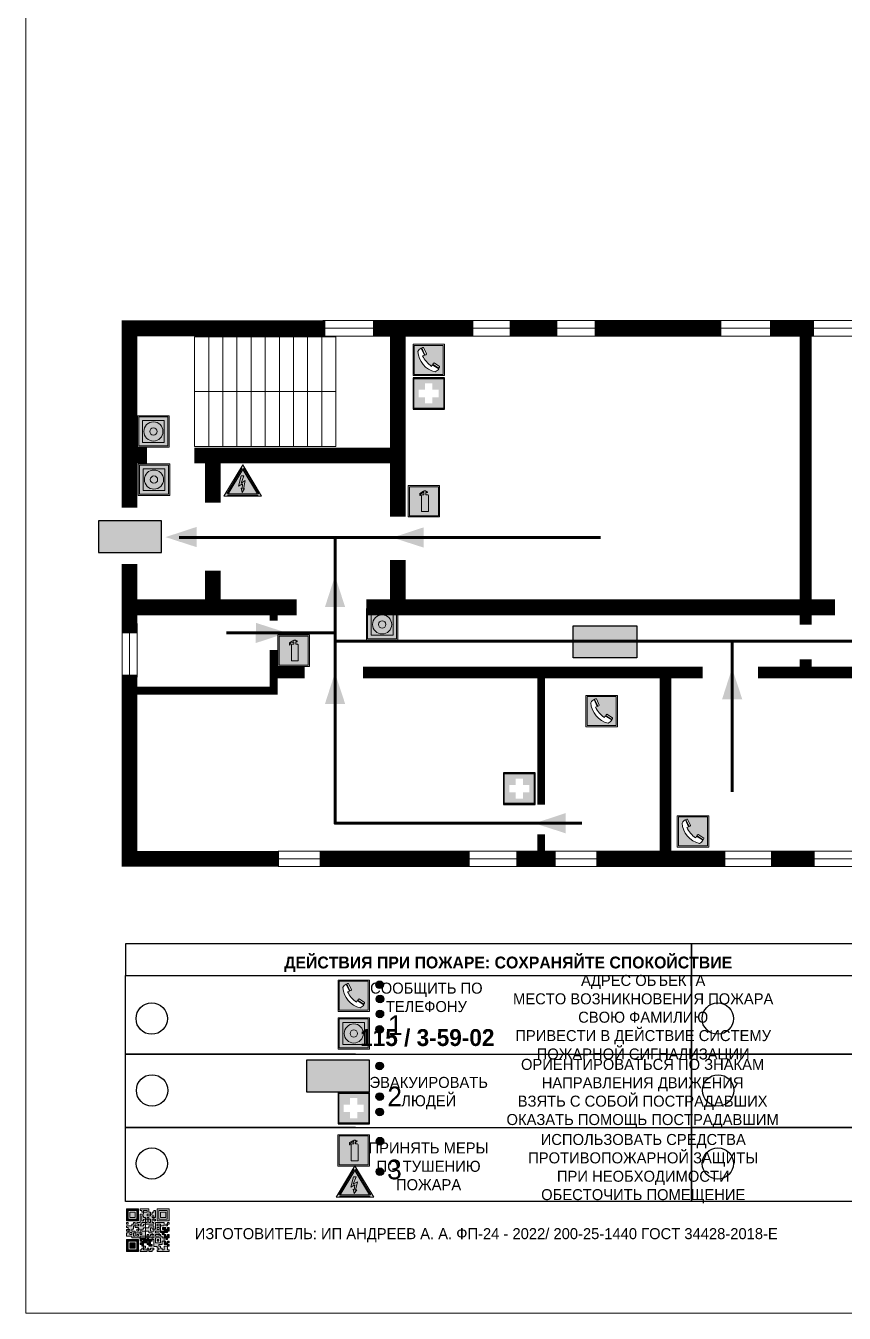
# Model space of a CAD drawing. Header units: millimetres. Extents: x 13114 to 67229, y 22859 to 38520.
# Drawn here: x 31653.7 to 31861.6, y 34763.1 to 35090 of the extents above; entities that cross this region are included whole.
import ezdxf

# ---------------------------------------------------------------- set-up
doc = ezdxf.new("R2010")
doc.units = ezdxf.units.MM
doc.layers.add('План_Штампы', color=7, linetype='Continuous')
doc.styles.add('обычный', font='arial.ttf')

# ---------------------------------------------------------------- blocks, each defined once
blk = doc.blocks.new('A$C3E6D3DDE')
at = {"lineweight": 5}
h = blk.add_hatch(color=40, dxfattribs=at)
h.paths.add_polyline_path([(24.1, 1.45), (16.46, -11.35), (31.74, -11.35)])
h.paths.add_polyline_path([(24.09, -0.46), (30.03, -10.41), (18.14, -10.41)], flags=16)
h.paths.add_polyline_path([(24.54, -3.08), (23.41, -6.02), (25.13, -5.01), (24.33, -8.5), (24.82, -8.27), (23.79, -9.86), (23.4, -8.04), (23.8, -8.43), (24.04, -6.29), (22.39, -7.25), (23.44, -3.08)], flags=0)
h = blk.add_hatch(color=256, dxfattribs=at)
h.paths.add_polyline_path([(24.37, 0.03, 0.567511), (23.82, 0.03), (17.59, -10.4, 0.582454), (17.86, -10.88), (30.32, -10.88, 0.582149), (30.6, -10.4)])
h.paths.add_polyline_path([(24.09, -0.46), (18.14, -10.41), (30.03, -10.41)], flags=16)
h.paths.add_polyline_path([(24.54, -3.08), (23.41, -6.02), (25.13, -5.01), (24.33, -8.5), (24.82, -8.27), (23.79, -9.86), (23.4, -8.04), (23.8, -8.43), (24.04, -6.29), (22.39, -7.25), (23.44, -3.08)], flags=0)
h = blk.add_hatch(color=40, dxfattribs=at)
h.paths.add_polyline_path([(24.09, -0.46), (18.14, -10.41), (30.03, -10.41)])
h.paths.add_polyline_path([(24.82, -8.27), (23.79, -9.86), (23.4, -8.04), (23.8, -8.43), (24.04, -6.29), (22.39, -7.25), (23.44, -3.08), (24.54, -3.08), (23.41, -6.02), (25.13, -5.01), (24.33, -8.5)], flags=16)
at = {"color": 40, "lineweight": 5}
for p, q in [((16.46, -11.35), (24.1, 1.45)), ((24.1, 1.45), (31.74, -11.35))]:
    blk.add_line(p, q, dxfattribs=at)
at = {"lineweight": 5}
for p, q in [((17.59, -10.4), (23.82, 0.03)), ((24.37, 0.03), (30.6, -10.4)), ((18.14, -10.41), (24.09, -0.46)), ((23.44, -3.08), (22.39, -7.25)), ((23.41, -6.02), (24.54, -3.08)), ((25.13, -5.01), (23.41, -6.02)), ((24.54, -3.08), (23.44, -3.08)), ((24.09, -0.46), (30.03, -10.41)), ((24.33, -8.5), (25.13, -5.01)), ((18.14, -10.41), (30.03, -10.41)), ((22.39, -7.25), (24.04, -6.29)), ((23.8, -8.43), (23.4, -8.04)), ((23.4, -8.04), (23.79, -9.86)), ((23.79, -9.86), (24.82, -8.27)), ((24.04, -6.29), (23.8, -8.43)), ((24.82, -8.27), (24.33, -8.5)), ((17.86, -10.88), (30.32, -10.88))]:
    blk.add_line(p, q, dxfattribs=at)
at = {"color": 50, "lineweight": 5}
blk.add_line((31.74, -11.35), (16.46, -11.35), dxfattribs=at)
blk = doc.blocks.new('QR')
at = {"lineweight": 0}
h = blk.add_hatch(color=256, dxfattribs=at)
h.dxf.hatch_style = 1
h.paths.add_polyline_path([(9241.16, 2687.38), (9242.01, 2687.38), (9242.01, 2687.83), (9241.59, 2687.83), (9241.59, 2688.68), (9239.45, 2688.68), (9239.45, 2688.25), (9239.86, 2688.25), (9239.86, 2687.83), (9240.29, 2687.83), (9240.29, 2688.25), (9241.16, 2688.25), (9241.16, 2687.83), (9240.29, 2687.83), (9240.29, 2687.38), (9239.45, 2687.38), (9239.45, 2685.22), (9238.57, 2685.22), (9238.57, 2684.8), (9239.02, 2684.8), (9239.02, 2684.37), (9238.13, 2684.37), (9238.13, 2683.92), (9239.02, 2683.92), (9239.02, 2683.5), (9239.44, 2683.5), (9239.44, 2682.64), (9239.87, 2682.64), (9239.87, 2682.18), (9239.44, 2682.18), (9239.44, 2682.64), (9238.13, 2682.64), (9238.13, 2681.76), (9237.71, 2681.76), (9237.71, 2682.64), (9238.13, 2682.64), (9238.13, 2683.07), (9237.27, 2683.07), (9237.27, 2683.51), (9237.71, 2683.51), (9237.71, 2684.37), (9238.13, 2684.37), (9238.13, 2685.22), (9237.71, 2685.22), (9237.71, 2684.8), (9237.28, 2684.8), (9237.28, 2684.38), (9235.98, 2684.38), (9235.98, 2683.92), (9236.4, 2683.92), (9236.4, 2683.49), (9236.84, 2683.49), (9236.84, 2683.07), (9236.4, 2683.07), (9236.4, 2682.64), (9235.98, 2682.64), (9235.98, 2681.76), (9237.29, 2681.76), (9237.29, 2681.33), (9239.43, 2681.33), (9239.43, 2681.76), (9240.74, 2681.76), (9240.74, 2683.05), (9239.87, 2683.05), (9239.87, 2683.5), (9240.29, 2683.5), (9240.29, 2683.91), (9240.74, 2683.91), (9240.74, 2684.81), (9240.29, 2684.81), (9240.29, 2684.79), (9240.29, 2684.37), (9239.45, 2684.37), (9239.45, 2684.8), (9239.87, 2684.8), (9239.87, 2685.21), (9240.74, 2685.21), (9240.74, 2686.1), (9240.29, 2686.1), (9240.29, 2685.64), (9239.86, 2685.64), (9239.86, 2686.95), (9240.29, 2686.95), (9240.29, 2686.52), (9240.74, 2686.52), (9240.74, 2686.1), (9241.16, 2686.1), (9241.16, 2686.53), (9241.59, 2686.53), (9241.59, 2686.1), (9242.02, 2686.1), (9242.02, 2685.21), (9241.59, 2685.21), (9241.59, 2686.1), (9241.16, 2686.1), (9241.16, 2685.21), (9240.74, 2685.21), (9240.74, 2684.81), (9242.89, 2684.81), (9242.89, 2685.22), (9242.47, 2685.22), (9242.47, 2686.11), (9242.89, 2686.11), (9242.89, 2686.52), (9242.46, 2686.52), (9242.46, 2686.95), (9242.89, 2686.95), (9242.89, 2686.52), (9243.32, 2686.52), (9243.32, 2688.26), (9242.9, 2688.26), (9242.9, 2687.83), (9242.47, 2687.83), (9242.47, 2687.38), (9242.01, 2687.38), (9242.01, 2686.94), (9241.16, 2686.94)])
h.paths.add_polyline_path([(9239.02, 2682.18), (9239.02, 2681.76), (9238.54, 2681.76), (9238.54, 2682.18)], flags=16)
h.paths.add_polyline_path([(9237.27, 2682.65), (9237.27, 2682.19), (9236.83, 2682.19), (9236.83, 2682.65)], flags=16)
h = blk.add_hatch(color=256, dxfattribs=at)
h.dxf.hatch_style = 1
h.paths.add_polyline_path([(9238.15, 2687.83), (9236.83, 2687.83), (9236.83, 2686.52), (9238.15, 2686.52)], flags=0)
h.paths.add_polyline_path([(9239.01, 2685.65), (9239.01, 2688.68), (9235.98, 2688.68), (9235.98, 2685.65)])
h.paths.add_polyline_path([(9236.41, 2686.1), (9236.41, 2688.26), (9238.56, 2688.26), (9238.56, 2686.1)], flags=16)
h.paths.add_polyline_path([(9236.83, 2686.52), (9236.83, 2687.83), (9238.15, 2687.83), (9238.15, 2686.52)], flags=0)
h = blk.add_hatch(color=256, dxfattribs=at)
h.dxf.hatch_style = 1
h.paths.add_polyline_path([(9238.15, 2686.52), (9238.15, 2687.83), (9236.83, 2687.83), (9236.83, 2686.52)])
h.paths.add_polyline_path([(9245.91, 2686.52), (9245.91, 2687.83), (9244.59, 2687.83), (9244.59, 2686.52)], flags=0)
h.paths.add_polyline_path([(9246.77, 2685.65), (9246.77, 2688.68), (9243.74, 2688.68), (9243.74, 2685.65)])
h.paths.add_polyline_path([(9244.17, 2686.1), (9244.17, 2688.26), (9246.32, 2688.26), (9246.32, 2686.1)], flags=16)
h.paths.add_polyline_path([(9244.59, 2686.52), (9244.59, 2687.83), (9245.91, 2687.83), (9245.91, 2686.52)], flags=0)
h = blk.add_hatch(color=256, dxfattribs=at)
h.dxf.hatch_style = 1
h.paths.add_polyline_path([(9240.75, 2681.76), (9240.75, 2681.35), (9241.17, 2681.35), (9241.17, 2681.76)])
h.paths.add_polyline_path([(9241.6, 2682.18), (9241.17, 2682.18), (9241.17, 2681.76), (9241.6, 2681.76)])
h.paths.add_polyline_path([(9242.47, 2681.34), (9242.47, 2682.19), (9242.02, 2682.19), (9242.02, 2681.76), (9241.6, 2681.76), (9241.6, 2681.34)])
h.paths.add_polyline_path([(9239.87, 2678.3), (9239.44, 2678.3), (9239.44, 2677.89), (9241.17, 2677.89), (9241.17, 2678.3), (9240.28, 2678.3), (9240.28, 2678.73), (9239.87, 2678.73)])
h.paths.add_polyline_path([(9240.75, 2678.73), (9240.75, 2679.19), (9240.28, 2679.19), (9240.28, 2678.73)])
h.paths.add_polyline_path([(9241.6, 2678.73), (9241.17, 2678.73), (9241.17, 2678.3), (9241.6, 2678.3)])
h.paths.add_polyline_path([(9242.02, 2678.3), (9241.6, 2678.3), (9241.6, 2677.89), (9242.48, 2677.89), (9242.48, 2678.31), (9242.9, 2678.31), (9242.9, 2678.73), (9242.02, 2678.73)])
h.paths.add_polyline_path([(9246.36, 2684.37), (9246.36, 2684.79), (9245.93, 2684.79), (9245.93, 2684.37)])
h.paths.add_polyline_path([(9246.78, 2685.2), (9246.36, 2685.2), (9246.36, 2684.79), (9246.78, 2684.79)])
h.paths.add_polyline_path([(9245.91, 2687.83), (9244.59, 2687.83), (9244.59, 2686.52), (9245.91, 2686.52)])
h = blk.add_hatch(color=256, dxfattribs=at)
h.dxf.hatch_style = 1
h.paths.add_polyline_path([(9243.32, 2686.11), (9242.89, 2686.11), (9242.89, 2685.64), (9243.32, 2685.64)])
h.paths.add_polyline_path([(9239.02, 2683.07), (9239.02, 2683.5), (9238.56, 2683.5), (9238.56, 2683.07)])
h.paths.add_polyline_path([(9236.4, 2684.8), (9236.4, 2685.22), (9235.98, 2685.22), (9235.98, 2684.8)])
h.paths.add_polyline_path([(9236.4, 2683.07), (9236.4, 2683.49), (9235.98, 2683.49), (9235.98, 2683.07)])
h = blk.add_hatch(color=256, dxfattribs=at)
h.dxf.hatch_style = 1
h.paths.add_polyline_path([(9243.32, 2682.64), (9243.32, 2683.07), (9244.62, 2683.07), (9244.62, 2684.37), (9243.74, 2684.37), (9243.74, 2684.8), (9244.62, 2684.8), (9244.62, 2684.37), (9245.48, 2684.37), (9245.48, 2685.22), (9243.32, 2685.22), (9243.32, 2683.5), (9242.89, 2683.5), (9242.89, 2683.06), (9242.01, 2683.06), (9242.01, 2683.91), (9242.47, 2683.91), (9242.47, 2683.5), (9242.89, 2683.5), (9242.89, 2684.38), (9241.59, 2684.38), (9241.59, 2683.91), (9240.74, 2683.91), (9240.74, 2683.05), (9241.59, 2683.05), (9241.59, 2682.64), (9242.47, 2682.64), (9242.47, 2682.19), (9242.91, 2682.19), (9242.91, 2681.34), (9242.48, 2681.34), (9242.48, 2680.91), (9242.91, 2680.91), (9242.91, 2679.17), (9243.75, 2679.17), (9243.75, 2678.73), (9244.2, 2678.73), (9244.2, 2678.3), (9243.75, 2678.3), (9243.75, 2677.88), (9246.78, 2677.88), (9246.78, 2678.3), (9246.35, 2678.3), (9246.35, 2679.19), (9245.48, 2679.19), (9245.48, 2678.31), (9245.05, 2678.31), (9245.05, 2678.73), (9244.62, 2678.73), (9244.62, 2679.19), (9244.2, 2679.19), (9244.2, 2679.61), (9245.05, 2679.61), (9245.05, 2680.46), (9245.48, 2680.46), (9245.48, 2681.34), (9245.04, 2681.34), (9245.04, 2681.76), (9244.63, 2681.76), (9244.63, 2682.19), (9244.21, 2682.19), (9244.21, 2681.76), (9243.32, 2681.76), (9243.32, 2682.19), (9244.21, 2682.19), (9244.21, 2682.64)])
h.paths.add_polyline_path([(9243.75, 2683.49), (9243.75, 2683.92), (9244.21, 2683.92), (9244.21, 2683.49)], flags=16)
h.paths.add_polyline_path([(9243.32, 2681.34), (9244.63, 2681.34), (9244.63, 2680.04), (9243.32, 2680.04)], flags=16)
h.paths.add_polyline_path([(9243.76, 2680.89), (9244.18, 2680.89), (9244.18, 2680.48), (9243.76, 2680.48)], flags=0)
h = blk.add_hatch(color=256, dxfattribs=at)
h.dxf.hatch_style = 1
h.paths.add_polyline_path([(9235.98, 2680.9), (9235.98, 2677.86), (9239.02, 2677.86), (9239.02, 2680.9)])
h.paths.add_polyline_path([(9238.57, 2680.48), (9238.57, 2678.32), (9236.41, 2678.32), (9236.41, 2680.48)], flags=16)
h.paths.add_polyline_path([(9238.15, 2680.05), (9238.15, 2678.74), (9236.83, 2678.74), (9236.83, 2680.05)], flags=0)
h = blk.add_hatch(color=256, dxfattribs=at)
h.dxf.hatch_style = 1
h.paths.add_polyline_path([(9242.02, 2680.46), (9242.48, 2680.46), (9242.48, 2680.91), (9241.58, 2680.91), (9241.58, 2681.35), (9241.17, 2681.35), (9241.17, 2680.91), (9240.75, 2680.91), (9240.75, 2681.33), (9239.43, 2681.33), (9239.43, 2680.46), (9239.86, 2680.46), (9239.86, 2680.92), (9240.3, 2680.92), (9240.3, 2680.46), (9239.86, 2680.46), (9239.86, 2680.04), (9239.44, 2680.04), (9239.44, 2679.62), (9239.86, 2679.62), (9239.86, 2679.19), (9240.29, 2679.19), (9240.29, 2680.03), (9241.18, 2680.03), (9241.18, 2680.47), (9241.6, 2680.47), (9241.6, 2680.03), (9241.18, 2680.03), (9241.18, 2679.61), (9241.6, 2679.61), (9241.6, 2679.19), (9242.47, 2679.19), (9242.47, 2679.6), (9242.02, 2679.6)])
h = blk.add_hatch(color=256, dxfattribs=at)
h.dxf.hatch_style = 1
h.paths.add_polyline_path([(9244.18, 2680.48), (9244.18, 2680.89), (9243.76, 2680.89), (9243.76, 2680.48)])
h = blk.add_hatch(color=256, dxfattribs=at)
h.dxf.hatch_style = 1
h.paths.add_polyline_path([(9246.36, 2683.07), (9246.78, 2683.07), (9246.78, 2683.92), (9246.36, 2683.92), (9246.36, 2683.49), (9245.92, 2683.49), (9245.92, 2683.92), (9245.06, 2683.92), (9245.06, 2683.49), (9245.48, 2683.49), (9245.48, 2683.07), (9244.62, 2683.07), (9244.62, 2682.65), (9245.05, 2682.65), (9245.05, 2682.18), (9245.48, 2682.18), (9245.48, 2682.65), (9246.36, 2682.65)])
h.paths.add_polyline_path([(9246.78, 2682.18), (9246.36, 2682.18), (9246.36, 2681.75), (9245.92, 2681.75), (9245.92, 2682.18), (9245.48, 2682.18), (9245.48, 2681.34), (9245.48, 2681.34), (9245.94, 2681.34), (9245.94, 2680.91), (9246.36, 2680.91), (9246.36, 2681.34), (9246.78, 2681.34)])
h = blk.add_hatch(color=256, dxfattribs=at)
h.dxf.hatch_style = 1
h.paths.add_polyline_path([(9238.15, 2680.05), (9236.83, 2680.05), (9236.83, 2678.74), (9238.15, 2678.74)])
h = blk.add_hatch(color=256, dxfattribs=at)
h.dxf.hatch_style = 1
h.paths.add_polyline_path([(9245.93, 2680.04), (9245.93, 2680.46), (9245.48, 2680.46), (9245.48, 2679.62), (9246.35, 2679.62), (9246.35, 2680.04)])
h.paths.add_polyline_path([(9246.78, 2680.04), (9246.78, 2680.46), (9246.35, 2680.46), (9246.35, 2680.04)])
h.paths.add_polyline_path([(9246.78, 2679.18), (9246.78, 2679.62), (9246.35, 2679.62), (9246.35, 2679.18)])
for points in [[(9237.71, 2685.22), (9238.13, 2685.22), (9238.13, 2684.37), (9237.71, 2684.37), (9237.71, 2683.51), (9237.27, 2683.51), (9237.27, 2683.07), (9238.13, 2683.07), (9238.13, 2682.64), (9237.71, 2682.64), (9237.71, 2681.76), (9238.13, 2681.76), (9238.13, 2682.64), (9239.44, 2682.64), (9239.44, 2683.5), (9239.02, 2683.5), (9239.02, 2683.07), (9238.56, 2683.07), (9238.56, 2683.5), (9239.02, 2683.5), (9239.02, 2683.92), (9238.13, 2683.92), (9238.13, 2684.37), (9239.02, 2684.37), (9239.02, 2684.8), (9238.57, 2684.8), (9238.57, 2685.22), (9239.45, 2685.22), (9239.45, 2687.38), (9240.29, 2687.38), (9240.29, 2687.83), (9239.86, 2687.83), (9239.86, 2688.25), (9239.45, 2688.25), (9239.45, 2688.68), (9241.59, 2688.68), (9241.59, 2687.83), (9242.01, 2687.83), (9242.01, 2687.38), (9242.47, 2687.38), (9242.47, 2687.83), (9242.9, 2687.83), (9242.9, 2688.26), (9243.32, 2688.26), (9243.32, 2686.52), (9242.89, 2686.52), (9242.89, 2686.11), (9243.32, 2686.11), (9243.32, 2685.64), (9242.89, 2685.64), (9242.89, 2686.11), (9242.47, 2686.11), (9242.47, 2685.22), (9242.89, 2685.22), (9242.89, 2684.81), (9240.74, 2684.81), (9240.74, 2683.91), (9241.59, 2683.91), (9241.59, 2684.38), (9242.89, 2684.38), (9242.89, 2683.5), (9242.47, 2683.5), (9242.47, 2683.91), (9242.01, 2683.91), (9242.01, 2683.06), (9242.89, 2683.06), (9242.89, 2683.5), (9243.32, 2683.5), (9243.32, 2685.22), (9245.48, 2685.22), (9245.48, 2684.37), (9244.62, 2684.37), (9244.62, 2683.07), (9245.48, 2683.07), (9245.48, 2683.49), (9245.06, 2683.49), (9245.06, 2683.92), (9245.92, 2683.92), (9245.92, 2683.49), (9246.36, 2683.49), (9246.36, 2683.92), (9246.78, 2683.92), (9246.78, 2683.07), (9246.36, 2683.07), (9246.36, 2682.65), (9245.48, 2682.65), (9245.48, 2682.18), (9245.92, 2682.18), (9245.92, 2681.75), (9246.36, 2681.75), (9246.36, 2682.18), (9246.78, 2682.18), (9246.78, 2681.34), (9246.36, 2681.34), (9246.36, 2680.91), (9245.94, 2680.91), (9245.94, 2681.34), (9245.48, 2681.34), (9245.48, 2680.46), (9245.93, 2680.46), (9245.93, 2680.04), (9246.35, 2680.04), (9246.35, 2680.46), (9246.78, 2680.46), (9246.78, 2680.04), (9246.78, 2680.04), (9246.35, 2680.04), (9246.35, 2679.62), (9246.78, 2679.62), (9246.78, 2679.18), (9246.35, 2679.18), (9246.35, 2678.3), (9246.78, 2678.3), (9246.78, 2677.88), (9243.75, 2677.88), (9243.75, 2678.3), (9244.2, 2678.3), (9244.2, 2678.73), (9243.75, 2678.73), (9243.75, 2679.17), (9242.91, 2679.17), (9242.91, 2680.91), (9242.48, 2680.91), (9242.48, 2680.46), (9242.02, 2680.46), (9242.02, 2679.6), (9242.47, 2679.6), (9242.47, 2679.19), (9241.6, 2679.19), (9241.6, 2679.61), (9241.18, 2679.61), (9241.18, 2680.03), (9240.29, 2680.03), (9240.29, 2679.19), (9240.75, 2679.19), (9240.75, 2678.73), (9240.28, 2678.73), (9240.28, 2678.3), (9241.17, 2678.3), (9241.17, 2678.73), (9241.6, 2678.73), (9241.6, 2678.3), (9242.02, 2678.3), (9242.02, 2678.73), (9242.9, 2678.73), (9242.9, 2678.31), (9242.48, 2678.31), (9242.48, 2677.89), (9241.6, 2677.89), (9241.6, 2678.3), (9241.17, 2678.3), (9241.17, 2677.89), (9239.44, 2677.89), (9239.44, 2678.3), (9239.87, 2678.3), (9239.87, 2678.73), (9240.28, 2678.73), (9240.28, 2679.19), (9240.29, 2679.19), (9239.86, 2679.19), (9239.86, 2679.62), (9239.44, 2679.62), (9239.44, 2680.04), (9239.86, 2680.04), (9239.86, 2680.46), (9239.43, 2680.46), (9239.43, 2681.33), (9237.29, 2681.33), (9237.29, 2681.76), (9235.98, 2681.76), (9235.98, 2682.64), (9236.4, 2682.64), (9236.4, 2683.07), (9235.98, 2683.07), (9235.98, 2683.49), (9236.4, 2683.49), (9236.4, 2683.92), (9235.98, 2683.92), (9235.98, 2684.38), (9237.28, 2684.38), (9237.28, 2684.8), (9237.71, 2684.8), (9237.71, 2685.22), (9237.92, 2685.22)], [(9240.74, 2685.21), (9239.87, 2685.21), (9239.87, 2684.8), (9239.45, 2684.8), (9239.45, 2684.37), (9240.29, 2684.37), (9240.29, 2684.79), (9240.29, 2684.81), (9240.74, 2684.81), (9240.74, 2685.21), (9239.87, 2685.21)], [(9240.74, 2686.1), (9240.74, 2686.52), (9240.29, 2686.52), (9240.29, 2686.95), (9239.86, 2686.95), (9239.86, 2685.64), (9240.29, 2685.64), (9240.29, 2686.1), (9240.74, 2686.1), (9240.74, 2686.52)], [(9244.62, 2684.37), (9244.62, 2684.8), (9243.74, 2684.8), (9243.74, 2684.37), (9244.62, 2684.37)], [(9240.74, 2683.05), (9240.74, 2681.76), (9239.43, 2681.76), (9239.43, 2681.33), (9240.75, 2681.33), (9240.75, 2681.35), (9240.75, 2680.91), (9241.17, 2680.91), (9241.17, 2681.35), (9241.58, 2681.35), (9241.58, 2680.91), (9242.48, 2680.91), (9242.48, 2681.34), (9242.91, 2681.34), (9242.91, 2682.19), (9242.47, 2682.19), (9242.47, 2682.64), (9241.59, 2682.64), (9241.59, 2683.05), (9240.74, 2683.05)], [(9239.86, 2680.46), (9239.86, 2680.92), (9240.3, 2680.92), (9240.3, 2680.46), (9239.86, 2680.46)], [(9240.74, 2683.91), (9240.29, 2683.91), (9240.29, 2683.5), (9239.87, 2683.5), (9239.87, 2683.05), (9240.74, 2683.05), (9240.74, 2683.91)], [(9241.6, 2681.76), (9242.02, 2681.76), (9242.02, 2682.19), (9242.47, 2682.19), (9242.47, 2681.34), (9241.6, 2681.34), (9241.6, 2681.76)], [(9244.62, 2683.07), (9243.32, 2683.07), (9243.32, 2682.64), (9244.21, 2682.64), (9244.21, 2682.19), (9243.32, 2682.19), (9243.32, 2681.76), (9244.21, 2681.76), (9244.21, 2682.19), (9244.63, 2682.19), (9244.63, 2681.76), (9245.04, 2681.76), (9245.04, 2681.34), (9245.48, 2681.34)], [(9245.48, 2682.18), (9245.05, 2682.18), (9245.05, 2682.65), (9244.62, 2682.65), (9244.62, 2683.07)], [(9245.48, 2682.18), (9245.48, 2681.34)], [(9245.48, 2680.46), (9245.05, 2680.46), (9245.05, 2679.61), (9244.2, 2679.61), (9244.2, 2679.19), (9244.62, 2679.19), (9244.62, 2678.73), (9245.05, 2678.73), (9245.05, 2678.31), (9245.48, 2678.31), (9245.48, 2679.19), (9246.35, 2679.19), (9246.35, 2679.07)], [(9246.35, 2679.62), (9245.48, 2679.62), (9245.48, 2680.46)], [(9245.48, 2680.46), (9245.48, 2679.62), (9246.35, 2679.62), (9246.35, 2680.04), (9245.93, 2680.04), (9245.93, 2680.46), (9245.48, 2680.46), (9245.48, 2679.62)], [(9246.35, 2679.62), (9246.35, 2679.18)]]:
    blk.add_lwpolyline(points, dxfattribs=at)
for points in [[(9235.98, 2685.65), (9239.01, 2685.65), (9239.01, 2688.68), (9235.98, 2688.68)], [(9236.41, 2688.26), (9238.56, 2688.26), (9238.56, 2686.1), (9236.41, 2686.1)], [(9236.83, 2687.83), (9238.15, 2687.83), (9238.15, 2686.52), (9236.83, 2686.52)], [(9240.29, 2687.83), (9241.16, 2687.83), (9241.16, 2688.25), (9240.29, 2688.25)], [(9240.29, 2688.25), (9241.16, 2688.25), (9241.16, 2687.83), (9240.29, 2687.83)], [(9242.01, 2687.38), (9241.16, 2687.38), (9241.16, 2686.94), (9242.01, 2686.94)], [(9241.16, 2687.38), (9242.01, 2687.38), (9242.01, 2686.94), (9241.16, 2686.94)], [(9243.74, 2685.65), (9246.77, 2685.65), (9246.77, 2688.68), (9243.74, 2688.68)], [(9244.17, 2688.26), (9246.32, 2688.26), (9246.32, 2686.1), (9244.17, 2686.1)], [(9244.59, 2687.83), (9245.91, 2687.83), (9245.91, 2686.52), (9244.59, 2686.52)], [(9235.98, 2684.8), (9236.4, 2684.8), (9236.4, 2685.22), (9235.98, 2685.22)], [(9241.16, 2686.1), (9240.74, 2686.1), (9240.74, 2685.21), (9241.16, 2685.21)], [(9241.16, 2686.53), (9241.59, 2686.53), (9241.59, 2686.1), (9241.16, 2686.1)], [(9241.59, 2686.1), (9242.02, 2686.1), (9242.02, 2685.21), (9241.59, 2685.21)], [(9242.89, 2686.52), (9242.46, 2686.52), (9242.46, 2686.95), (9242.89, 2686.95)], [(9245.93, 2684.79), (9246.36, 2684.79), (9246.36, 2684.37), (9245.93, 2684.37)], [(9246.36, 2685.2), (9246.78, 2685.2), (9246.78, 2684.79), (9246.36, 2684.79)], [(9235.98, 2677.86), (9239.02, 2677.86), (9239.02, 2680.9), (9235.98, 2680.9)], [(9236.4, 2683.07), (9236.84, 2683.07), (9236.84, 2683.49), (9236.4, 2683.49)], [(9236.83, 2682.19), (9237.27, 2682.19), (9237.27, 2682.65), (9236.83, 2682.65)], [(9238.54, 2682.18), (9239.02, 2682.18), (9239.02, 2681.76), (9238.54, 2681.76)], [(9239.44, 2682.64), (9239.87, 2682.64), (9239.87, 2682.18), (9239.44, 2682.18)], [(9240.75, 2681.76), (9241.17, 2681.76), (9241.17, 2681.35), (9240.75, 2681.35)], [(9241.17, 2682.18), (9241.6, 2682.18), (9241.6, 2681.76), (9241.17, 2681.76)], [(9243.32, 2680.04), (9244.63, 2680.04), (9244.63, 2681.34), (9243.32, 2681.34)], [(9243.75, 2683.92), (9244.21, 2683.92), (9244.21, 2683.49), (9243.75, 2683.49)], [(9243.76, 2680.89), (9244.18, 2680.89), (9244.18, 2680.48), (9243.76, 2680.48)], [(9236.41, 2680.48), (9238.57, 2680.48), (9238.57, 2678.32), (9236.41, 2678.32)], [(9236.83, 2680.05), (9238.15, 2680.05), (9238.15, 2678.74), (9236.83, 2678.74)], [(9241.18, 2680.03), (9241.6, 2680.03), (9241.6, 2680.47), (9241.18, 2680.47)]]:
    blk.add_lwpolyline(points, close=True, dxfattribs=at)
blk = doc.blocks.new('A$C456E1F9C')
at = {"lineweight": 5}
h = blk.add_hatch(color=242, dxfattribs=at)
h.paths.add_polyline_path([(0.51, -1.47), (0.51, -13.26), (12.29, -13.26), (12.29, -1.47)])
h.paths.add_polyline_path([(5.42, -4.95, -0.254479), (4.78, -5.4), (3.52, -2.53, -0.209735), (4.23, -2.4)], flags=16)
h.paths.add_polyline_path([(8.53, -8.6), (10.87, -10.17), (10.54, -10.76), (8.03, -9.13, -0.192251)], flags=16)
h.paths.add_polyline_path([(4.61, -5.49, 0.005518), (3.87, -5.72, 0.128647), (7.49, -10.01, 0.00809), (7.83, -9.33), (10.47, -10.97, -0.16736), (8.99, -12.25, -0.327862), (1.95, -3.95, -0.166952), (3.36, -2.62)], flags=16)
at = {"color": 242, "lineweight": 5}
for p, q in [((0, -13.77), (0, -0.97)), ((12.8, -0.97), (0, -0.97)), ((4.61, -5.49), (3.36, -2.62)), ((3.52, -2.53), (4.78, -5.4)), ((4.23, -2.4), (5.42, -4.95)), ((12.8, -13.77), (12.8, -0.97)), ((7.83, -9.33), (10.47, -10.97)), ((8.03, -9.13), (10.54, -10.76)), ((10.81, -10.12), (8.53, -8.6)), ((10.54, -10.76), (10.8, -10.3)), ((10.8, -10.3), (10.81, -10.12)), ((0, -13.77), (12.8, -13.77))]:
    blk.add_line(p, q, dxfattribs=at)
blk.add_lwpolyline([(0.51, -1.47), (12.29, -1.47), (12.29, -13.26), (0.51, -13.26)], close=True, dxfattribs=at)
for centre, radius, start, end in [((4.59, -5.34), 2.99, 114.2845, 152.1974), ((11.12, -3.31), 9.19, 183.9915, 256.6009), ((4.02, -3.27), 0.891, 76.3284, 123.7092), ((4.68, -4.59), 0.824, 276.9621, 334.0723), ((14.98, -39.1), 35.17, 107.1487, 108.4135), ((13.86, -0.94), 11.08, 205.5536, 234.8762), ((-13.31, 0.8), 23.44, 332.5487, 334.4027), ((8.94, -9.5), 0.989, 114.4092, 157.9388), ((7.87, -9.46), 3, 291.9291, 329.9329)]:
    blk.add_arc(centre, radius, start, end, dxfattribs=at)
blk = doc.blocks.new('A$C54414219')
at = {"true_color": 0xffffff}
h = blk.add_hatch(color=7, dxfattribs=at)
h.paths.add_polyline_path([(2.39, -9.45), (2.39, -18.3), (11.23, -18.3), (11.23, -9.45)], flags=0)
h.paths.add_polyline_path([(10.71, -13.87, -1), (2.92, -13.87, -1)], flags=0)
h.paths.add_polyline_path([(8.3, -13.87, -1), (5.33, -13.87, -1)], flags=0)
h.paths.add_polyline_path([(0.41, -7.47), (0.41, -20.27), (13.21, -20.27), (13.21, -7.47)])
h.paths.add_polyline_path([(0.92, -19.77), (12.71, -19.77), (12.71, -7.98), (0.92, -7.98)], flags=16)
h.paths.add_polyline_path([(11.23, -9.45), (11.23, -18.3), (2.39, -18.3), (2.39, -9.45)], flags=0)
at = {"lineweight": 5}
h = blk.add_hatch(color=242, dxfattribs=at)
h.paths.add_polyline_path([(12.71, -7.98), (0.92, -7.98), (0.92, -19.77), (12.71, -19.77)])
h.paths.add_polyline_path([(11.23, -18.3), (2.39, -18.3), (2.39, -9.45), (11.23, -9.45)], flags=16)
h.paths.add_polyline_path([(10.71, -13.87, -1), (2.92, -13.87, -1)], flags=0)
h.paths.add_polyline_path([(8.3, -13.87, -1), (5.33, -13.87, -1)], flags=0)
at = {"true_color": 0xffffff}
h = blk.add_hatch(color=7, dxfattribs=at)
h.paths.add_polyline_path([(2.39, -9.45), (2.39, -18.3), (11.23, -18.3), (11.23, -9.45)])
h.paths.add_polyline_path([(10.71, -13.87, -1), (2.92, -13.87, -1)], flags=16)
h.paths.add_polyline_path([(8.3, -13.87, -1), (5.33, -13.87, -1)], flags=0)
at = {"lineweight": 5}
h = blk.add_hatch(color=242, dxfattribs=at)
h.paths.add_polyline_path([(2.92, -13.87, 1), (10.71, -13.87, 1)])
h.paths.add_polyline_path([(8.3, -13.87, -1), (5.33, -13.87, -1)], flags=16)
at = {"color": 242, "lineweight": 5}
for p, q in [((0.41, -20.27), (0.41, -7.47)), ((0.41, -7.47), (13.21, -7.47)), ((0.41, -7.47), (13.21, -7.47)), ((13.21, -20.27), (13.21, -7.47)), ((0.41, -20.27), (13.21, -20.27))]:
    blk.add_line(p, q, dxfattribs=at)
for points in [[(0.92, -7.98), (12.71, -7.98), (12.71, -19.77), (0.92, -19.77)], [(2.39, -9.45), (11.23, -9.45), (11.23, -18.3), (2.39, -18.3)]]:
    blk.add_lwpolyline(points, close=True, dxfattribs=at)
for radius in [3.89, 1.49]:
    blk.add_circle((6.81, -13.87), radius, dxfattribs=at)
blk = doc.blocks.new('A$C32E8229D')
at = {"true_color": 0xffffff}
blk.add_hatch(color=7, dxfattribs=at).paths.add_polyline_path([(0, 0), (0, -8), (16, -8), (16, 0)])
h = blk.add_hatch(color=126)
h.paths.add_polyline_path([(0.2, -0.2), (15.8, -0.2), (15.8, -7.8), (0.2, -7.8)])
h.paths.add_polyline_path([(13.49, -2.05), (12.08, -2.05), (11.37, -2.63, 0.162397), (11.29, -2.84), (11.29, -3.63), (10.35, -3.63), (10.35, -4.05), (11.68, -4.05), (11.68, -3.48), (12.26, -4.28), (11.29, -5.1), (11.29, -6.78), (11.85, -6.78), (11.85, -5.44), (12.8, -4.64), (12.8, -5.94), (14.46, -5.94), (14.46, -5.39), (13.45, -5.39), (13.45, -3.97), (12.46, -2.59), (13.15, -2.59), (13.69, -3.34), (14.18, -3)], flags=16)
h.paths.add_polyline_path([(10.74, -1.82, 1), (11.8, -1.82, 1)], flags=16)
h.paths.add_polyline_path([(9.39, -3.59), (5.99, -3.59), (6.56, -3.03), (5.91, -3.03), (5.1, -3.83), (5.91, -4.64), (6.56, -4.64), (5.99, -4.09), (9.39, -4.09)], flags=16)
h.paths.add_polyline_path([(4.29, -1.08), (1.72, -1.08), (1.72, -6.6), (4.29, -6.6)], flags=16)
at = {"color": 126}
blk.add_lwpolyline([(16, -8), (0, -8), (0, 0), (16, 0)], close=True, dxfattribs=at)
blk = doc.blocks.new('A$C18900ED3')
h = blk.add_hatch(color=126)
h.paths.add_polyline_path([(-0.18, -0.18), (-7.02, -0.18), (-7.02, -7.02), (-0.18, -7.02)])
h.paths.add_polyline_path([(-5.89, -4.46), (-5.89, -2.77), (-4.46, -2.77), (-4.46, -1.31), (-2.77, -1.31), (-2.77, -2.77), (-1.33, -2.77), (-1.33, -4.46), (-2.77, -4.46), (-2.77, -5.89), (-4.46, -5.89), (-4.46, -4.46)], flags=16)
at = {"color": 126}
for p, q in [((-7.2, 0), (-7.2, -7.2)), ((0, 0), (-7.2, 0)), ((0, -7.2), (0, 0)), ((-7.02, -7.02), (-7.02, -0.18)), ((-7.02, -0.18), (-0.18, -0.18)), ((-0.18, -0.18), (-0.18, -7.02)), ((-7.2, -7.2), (0, -7.2)), ((-0.18, -7.02), (-7.02, -7.02))]:
    blk.add_line(p, q, dxfattribs=at)
blk = doc.blocks.new('A$C3AD82952')
at = {"true_color": 0xf5f5ff}
h = blk.add_hatch(color=7, dxfattribs=at)
h.dxf.hatch_style = 1
h.paths.add_polyline_path([(8.21, 8.73, 0.414214), (7.89, 9.05), (7.22, 9.05), (7.22, 9.92), (7.59, 9.92, 1), (7.57, 10.36), (7.22, 10.36), (7.22, 10.6), (6.43, 10.6), (6.43, 10.36), (6.01, 10.36), (4.74, 9.59), (4.74, 8.69), (4.98, 8.73), (4.98, 9.26), (6.12, 9.91), (6.43, 9.91), (6.43, 9.05), (5.76, 9.05, 0.414214), (5.44, 8.73), (5.44, 2.2), (8.21, 2.2)], flags=0)
h.paths.add_polyline_path([(12.8, 12.8), (0, 12.8), (0, 0), (12.8, 0)])
h.paths.add_polyline_path([(0.51, 12.29), (12.29, 12.29), (12.29, 0.51), (0.51, 0.51)], flags=16)
h.paths.add_polyline_path([(4.74, 9.59), (6.01, 10.36), (6.43, 10.36), (6.43, 10.6), (7.22, 10.6), (7.22, 10.36), (7.59, 10.36, -0.94586), (7.59, 9.92), (7.22, 9.92), (7.22, 9.05), (7.89, 9.05, -0.414214), (8.21, 8.73), (8.21, 2.2), (5.44, 2.2), (5.44, 8.73, -0.414214), (5.76, 9.05), (6.43, 9.05), (6.43, 9.91), (6.12, 9.91), (4.98, 9.26), (4.98, 8.73), (4.74, 8.69)], flags=0)
h = blk.add_hatch(color=242)
h.dxf.hatch_style = 1
h.paths.add_polyline_path([(12.29, 12.29), (0.51, 12.29), (0.51, 0.51), (12.29, 0.51)])
h.paths.add_polyline_path([(4.74, 8.69), (4.74, 9.59), (6.01, 10.36), (6.43, 10.36), (6.43, 10.6), (7.22, 10.6), (7.22, 10.36), (7.59, 10.36, -0.94586), (7.59, 9.92), (7.22, 9.92), (7.22, 9.05), (7.89, 9.05, -0.414214), (8.21, 8.73), (8.21, 2.2), (5.44, 2.2), (5.44, 8.73, -0.414214), (5.76, 9.05), (6.43, 9.05), (6.43, 9.91), (6.12, 9.91), (4.98, 9.26), (4.98, 8.73)], flags=16)
h = blk.add_hatch(color=7, dxfattribs=at)
h.dxf.hatch_style = 1
h.paths.add_polyline_path([(8.21, 8.73, 0.414214), (7.89, 9.05), (7.22, 9.05), (7.22, 9.92), (7.59, 9.92, 1), (7.57, 10.36), (7.22, 10.36), (7.22, 10.6), (6.43, 10.6), (6.43, 10.36), (6.01, 10.36), (4.74, 9.59), (4.74, 8.69), (4.98, 8.73), (4.98, 9.26), (6.12, 9.91), (6.43, 9.91), (6.43, 9.05), (5.76, 9.05, 0.414214), (5.44, 8.73), (5.44, 2.2), (8.21, 2.2)])
at = {"color": 242, "lineweight": 5}
for p, q in [((0, 0), (0, 12.8)), ((0, 12.8), (12.8, 12.8)), ((7.22, 10.6), (6.43, 10.6)), ((6.43, 10.6), (6.43, 10.36)), ((7.22, 10.36), (7.22, 10.6)), ((12.8, 0), (12.8, 12.8)), ((6.01, 10.36), (4.74, 9.59)), ((4.74, 9.59), (4.74, 8.69)), ((4.74, 8.69), (4.98, 8.73)), ((4.98, 9.26), (6.12, 9.91)), ((4.98, 8.73), (4.98, 9.26)), ((5.44, 2.2), (5.44, 8.73)), ((5.76, 9.05), (6.43, 9.05)), ((6.01, 10.36), (6.43, 10.36)), ((6.12, 9.91), (6.43, 9.91)), ((6.43, 9.91), (6.43, 9.05)), ((7.59, 10.36), (7.22, 10.36)), ((7.22, 9.05), (7.22, 9.92)), ((7.59, 9.92), (7.22, 9.92)), ((7.89, 9.05), (7.22, 9.05)), ((8.21, 2.2), (8.21, 8.73)), ((0, 0), (12.8, 0)), ((5.44, 2.2), (8.21, 2.2))]:
    blk.add_line(p, q, dxfattribs=at)
blk.add_lwpolyline([(0.51, 12.29), (12.29, 12.29), (12.29, 0.51), (0.51, 0.51)], close=True, dxfattribs=at)
for centre, radius, start, end in [((5.76, 8.73), 0.32, 90, 180), ((7.58, 10.14), 0.223, 273.1875, 86.8125), ((7.89, 8.73), 0.32, 0, 90)]:
    blk.add_arc(centre, radius, start, end, dxfattribs=at)
blk = doc.blocks.new('A$C7B4425F7')
at = {"true_color": 0xffffff}
blk.add_hatch(color=7, dxfattribs=at).paths.add_polyline_path([(0, 0), (-16, 0), (-16, -8), (0, -8)])
h = blk.add_hatch(color=126)
h.paths.add_polyline_path([(-0.2, -0.2), (-15.8, -0.2), (-15.8, -7.8), (-0.2, -7.8)])
h.paths.add_polyline_path([(-11.76, -2.03), (-11.76, -3.66), (-11.17, -3.66, -0.568275), (-11.17, -6.18), (-12.58, -6.18), (-12.58, -2.03)], flags=16)
h.paths.add_polyline_path([(-13.33, -4.12, -0.495768), (-13.59, -6.18), (-15.03, -6.18), (-15.03, -2.03), (-13.59, -2.03, -0.487973)], flags=16)
h.paths.add_polyline_path([(-10.25, -2.03), (-9.48, -2.03), (-9.48, -6.18), (-10.25, -6.18)], flags=16)
h.paths.add_polyline_path([(-13.84, -3.69), (-14.24, -3.69), (-14.24, -3.03), (-13.9, -3.03, -0.692621)], flags=0)
h.paths.add_polyline_path([(-9.15, -2.03), (-8.4, -2.03), (-8.04, -3.07), (-7.68, -2.03), (-6.93, -2.03), (-7.64, -4.1), (-6.93, -6.18), (-7.68, -6.18), (-8.04, -5.14), (-8.4, -6.18), (-9.15, -6.18), (-8.44, -4.1)], flags=16)
h.paths.add_polyline_path([(-11.76, -4.46), (-11.42, -4.46, -0.692621), (-11.36, -5.12), (-11.76, -5.12)], flags=0)
h.paths.add_polyline_path([(-13.9, -5.2), (-14.24, -5.2), (-14.24, -4.55), (-13.84, -4.55, -0.708038)], flags=0)
edge = h.paths.add_edge_path(flags=16)
edge.add_ellipse((-5.51, -4.08), major_axis=(0, 2.05), ratio=0.586184, start_angle=0, end_angle=360)
edge = h.paths.add_edge_path(flags=0)
edge.add_ellipse((-5.51, -4.08), major_axis=(0, 1.14), ratio=0.454828, start_angle=0, end_angle=360)
h.paths.add_polyline_path([(-4.13, -4.96, 0.377264), (-3.48, -4.52, 0.0555), (-3.16, -2.03), (-1.66, -2.03), (-1.66, -4.96), (-0.96, -4.96), (-0.96, -7.01), (-1.75, -7.01), (-1.75, -6.18), (-3.3, -6.18), (-3.3, -7.02), (-4.13, -7.02)], flags=16)
h.paths.add_polyline_path([(-2.73, -2.91), (-2.28, -2.91), (-2.28, -4.96), (-3.05, -4.96, 0.079136)], flags=0)
at = {"color": 126}
blk.add_lwpolyline([(-16, -8), (0, -8), (0, 0), (-16, 0)], close=True, dxfattribs=at)

msp = doc.modelspace()

# ---------------------------------------------------------------- hatches: boundary and pattern name
at = {"lineweight": 0}
h = msp.add_hatch(color=256, dxfattribs=at)
h.dxf.hatch_style = 1
h.paths.add_polyline_path([(31742.59, 34846.47, 1), (31744.52, 34846.47, 1)])
h = msp.add_hatch(color=256, dxfattribs=at)
h.dxf.hatch_style = 1
h.paths.add_polyline_path([(31742.7, 34842.88, 1), (31744.63, 34842.88, 1)])
h = msp.add_hatch(color=256, dxfattribs=at)
h.dxf.hatch_style = 1
h.paths.add_polyline_path([(31742.66, 34839.07, 1), (31744.59, 34839.07, 1)])
h = msp.add_hatch(color=256, dxfattribs=at)
h.dxf.hatch_style = 1
h.paths.add_polyline_path([(31742.57, 34835.14, 1), (31744.51, 34835.14, 1)])
h = msp.add_hatch(color=256, dxfattribs=at)
h.dxf.hatch_style = 1
h.paths.add_polyline_path([(31742.59, 34825.87, 1), (31744.52, 34825.87, 1)])
h = msp.add_hatch(color=256, dxfattribs=at)
h.dxf.hatch_style = 1
h.paths.add_polyline_path([(31742.63, 34818.09, 1), (31744.56, 34818.09, 1)])
h = msp.add_hatch(color=256, dxfattribs=at)
h.dxf.hatch_style = 1
h.paths.add_polyline_path([(31742.62, 34814.19, 1), (31744.55, 34814.19, 1)])
h = msp.add_hatch(color=256, dxfattribs=at)
h.dxf.hatch_style = 1
h.paths.add_polyline_path([(31742.68, 34806.77, 1), (31744.61, 34806.77, 1)])
h = msp.add_hatch(color=256, dxfattribs=at)
h.dxf.hatch_style = 1
h.paths.add_polyline_path([(31742.68, 34799, 1), (31744.61, 34799, 1)])

# ---------------------------------------------------------------- linework, layer by layer
at = {"color": 5, "lineweight": 0}
msp.add_lwpolyline([(31653.68, 34763.08), (32253.68, 34763.08), (32253.68, 35158.08), (31653.68, 35158.08)], close=True, dxfattribs=at)
at = {"lineweight": 0}
for points, const_width in [([(31729.76, 35013.17), (31680.02, 35013.17), (31680.02, 34967.66)], 4), ([(31767.33, 35013.17), (31741.85, 35013.17)], 4), ([(31748.17, 34965.31), (31748.17, 35013.17)], 4), ([(31788.71, 35013.17), (31776.61, 35013.17)], 4), ([(31830.38, 35013.17), (31798.21, 35013.17)], 4), ([(31853.92, 35013.17), (31842.69, 35013.17)], 4), ([(31851.76, 34937.91), (31851.76, 35012.8)], 3), ([(31680.02, 34980.88), (31684.49, 34980.88)], 4), ([(31701.21, 34968.91), (31701.21, 34980.88), (31696.54, 34980.88)], 4), ([(31701.21, 34980.88), (31748.17, 34980.88)], 4), ([(31680.02, 34953.28), (31680.02, 34935.74)], 4), ([(31748.17, 34942.31), (31748.17, 34954.36)], 4), ([(31701.21, 34942.31), (31701.21, 34951.61)], 4), ([(31722.46, 34942.31), (31680.02, 34942.31)], 4), ([(31859.25, 34942.31), (31740.2, 34942.31)], 4), ([(31716.67, 34938.95), (31716.67, 34941.49)], 2), ([(31680, 34921.15), (31716.67, 34921.15), (31716.67, 34931.51)], 2), ([(31851.76, 34925.77), (31851.76, 34929.08)], 3), ([(31680.02, 34925.22), (31680.02, 34878.47), (31717.98, 34878.47)], 4), ([(31716.67, 34925.77), (31724.49, 34925.77)], 3), ([(31739.34, 34925.77), (31825.61, 34925.77)], 3), ([(31816.19, 34878.47), (31816.19, 34925.77)], 3), ([(31839.69, 34925.77), (31925.63, 34925.77)], 3), ([(31728.33, 34878.47), (31766.42, 34878.47)], 4), ([(31778.31, 34878.47), (31788.24, 34878.47)], 4), ([(31798.61, 34878.47), (31831.35, 34878.47)], 4), ([(31842.98, 34878.47), (31854.05, 34878.47)], 4)]:
    msp.add_lwpolyline(points, dxfattribs=dict(at, const_width=const_width))
for points in [[(31729.1, 35015.11), (32155.46, 35015.11)], [(31729.76, 35013.17), (32154.74, 35013.17)], [(31728.81, 35011.19), (32155.16, 35011.19)], [(31678.15, 34924.79), (31678.15, 34938.38)], [(31680.02, 34925.22), (31680.02, 34938.81)], [(31681.95, 34924.58), (31681.95, 34938.18)], [(31717.83, 34880.38), (32189.36, 34880.38)], [(31717.81, 34876.54), (32189.34, 34876.54)], [(31717.98, 34878.47), (32189.51, 34878.47)]]:
    msp.add_lwpolyline(points, dxfattribs=at)
for points in [[(31696.57, 34997.08), (31700.15, 34997.08), (31700.15, 35011), (31696.57, 35011)], [(31700.15, 34997.08), (31703.74, 34997.08), (31703.74, 35011), (31700.15, 35011)], [(31703.74, 34997.08), (31707.33, 34997.08), (31707.33, 35011), (31703.74, 35011)], [(31707.33, 34997.08), (31710.92, 34997.08), (31710.92, 35011), (31707.33, 35011)], [(31710.92, 34997.08), (31714.51, 34997.08), (31714.51, 35011), (31710.92, 35011)], [(31714.51, 34997.08), (31718.1, 34997.08), (31718.1, 35011), (31714.51, 35011)], [(31718.1, 34997.08), (31721.69, 34997.08), (31721.69, 35011), (31718.1, 35011)], [(31721.69, 34997.08), (31725.28, 34997.08), (31725.28, 35011), (31721.69, 35011)], [(31725.28, 34997.08), (31728.86, 34997.08), (31728.86, 35011), (31725.28, 35011)], [(31728.86, 34997.08), (31732.45, 34997.08), (31732.45, 35011), (31728.86, 35011)], [(31696.57, 34983.15), (31700.15, 34983.15), (31700.15, 34997.08), (31696.57, 34997.08)], [(31700.15, 34983.15), (31703.74, 34983.15), (31703.74, 34997.08), (31700.15, 34997.08)], [(31703.74, 34983.15), (31707.33, 34983.15), (31707.33, 34997.08), (31703.74, 34997.08)], [(31707.33, 34983.15), (31710.92, 34983.15), (31710.92, 34997.08), (31707.33, 34997.08)], [(31710.92, 34983.15), (31714.51, 34983.15), (31714.51, 34997.08), (31710.92, 34997.08)], [(31714.51, 34983.15), (31718.1, 34983.15), (31718.1, 34997.08), (31714.51, 34997.08)], [(31718.1, 34983.15), (31721.69, 34983.15), (31721.69, 34997.08), (31718.1, 34997.08)], [(31721.69, 34983.15), (31725.28, 34983.15), (31725.28, 34997.08), (31721.69, 34997.08)], [(31725.28, 34983.15), (31728.86, 34983.15), (31728.86, 34997.08), (31725.28, 34997.08)], [(31728.86, 34983.15), (31732.45, 34983.15), (31732.45, 34997.08), (31728.86, 34997.08)]]:
    msp.add_lwpolyline(points, close=True, dxfattribs=at)
at = {"color": 126, "lineweight": 100, "true_color": 0x008754}
for points in [[(31692.66, 34960.09), (31732.24, 34960.09), (31732.24, 34933.71), (32167.14, 34933.71), (32167.14, 34957.95), (32211.91, 34957.95)], [(31732.24, 34960.09), (31799.62, 34960.09)], [(31732.24, 34935.84), (31704.66, 34935.84)], [(31794.96, 34887.49), (31732.24, 34887.49), (31732.24, 34933.71)], [(31833.06, 34933.71), (31833.06, 34895.51)]]:
    msp.add_lwpolyline(points, dxfattribs=at)
at = {"lineweight": 100, "const_width": 2}
for points in [[(31784.58, 34892.23), (31784.58, 34924.98)], [(31784.58, 34877.63), (31784.58, 34884.66)]]:
    msp.add_lwpolyline(points, dxfattribs=at)
for points in [[(31679.05, 34848.82), (31822.81, 34848.82), (31822.81, 34856.87), (31679.05, 34856.87)], [(31822.81, 34848.82), (31966.58, 34848.82), (31966.58, 34856.87), (31822.81, 34856.87)], [(31679.05, 34848.82), (31822.81, 34848.82), (31822.81, 34791.42), (31679.05, 34791.42)], [(31822.81, 34848.82), (31966.58, 34848.82), (31966.58, 34791.42), (31822.81, 34791.42)]]:
    msp.add_lwpolyline(points, close=True)
for points in [[(31737.46, 34828.83), (31679.05, 34828.83), (31822.81, 34828.83)], [(31881.23, 34828.83), (31822.81, 34828.83), (31966.58, 34828.83)], [(31737.46, 34810.25), (31679.05, 34810.25), (31822.81, 34810.25)], [(31881.23, 34810.25), (31822.81, 34810.25), (31966.58, 34810.25)]]:
    msp.add_lwpolyline(points)
for centre, radius in [((31743.56, 34846.47), 0.966), ((31743.66, 34842.88), 0.966), ((31685.67, 34837.9), 3.98), ((31743.62, 34839.07), 0.966), ((31829.44, 34837.9), 3.98), ((31743.54, 34835.14), 0.966), ((31743.55, 34825.87), 0.966), ((31685.77, 34819.67), 3.98), ((31829.53, 34819.67), 3.98), ((31743.59, 34818.09), 0.966), ((31743.58, 34814.19), 0.966), ((31743.64, 34806.77), 0.966), ((31685.71, 34801.09), 3.98), ((31829.47, 34801.09), 3.98), ((31743.65, 34799), 0.966)]:
    msp.add_circle(centre, radius)
at = {"layer": 'План_Штампы', "color": 126, "true_color": 0x008754}
for points in [[(31697.09, 34962.74), (31697.07, 34957.6), (31689.19, 34960.15)], [(31754.72, 34962.62), (31754.71, 34957.49), (31746.83, 34960.03)], [(31734.81, 34942.4), (31729.68, 34942.41), (31732.22, 34950.29)], [(31712.11, 34933.25), (31712.13, 34938.39), (31720.01, 34935.84)], [(31734.81, 34917.8), (31729.68, 34917.81), (31732.22, 34925.69)], [(31835.67, 34918.97), (31830.54, 34918.98), (31833.08, 34926.86)], [(31790.81, 34890.07), (31790.79, 34884.94), (31782.91, 34887.48)]]:
    msp.add_solid(points, dxfattribs=at)

# ---------------------------------------------------------------- block references
for name, p, xscale, yscale, zscale in [('A$C456E1F9C', (31752.05, 35009.76), 0.625, 0.625, 0.625), ('A$C18900ED3', (31760.05, 35000.63), 1.111111111007631, 1.111111111007631, 1.111111111007631), ('A$C54414219', (31681.85, 34995.65), 0.625, 0.625, 0.625), ('A$C54414219', (31681.99, 34983.42), 0.625, 0.625, 0.625), ('A$C3E6D3DDE', (31693.74, 34977.62), 0.625, 0.625, 0.625), ('A$C3AD82952', (31750.81, 34965.26), 0.625, 0.625, 0.625), ('A$C54414219', (31739.94, 34946.65), 0.625, 0.625, 0.625), ('A$C3AD82952', (31717.75, 34927.32), 0.625, 0.625, 0.625), ('A$C456E1F9C', (31795.97, 34920.57), 0.625, 0.625, 0.625), ('A$C18900ED3', (31783.03, 34900.29), 1.111111111007631, 1.111111111007631, 1.111111111007631), ('A$C456E1F9C', (31819.15, 34890.02), 0.625, 0.625, 0.625), ('A$C456E1F9C', (31733, 34848.28), 0.625, 0.625, 0.625), ('A$C54414219', (31732.74, 34842.79), 0.625, 0.625, 0.625), ('A$C18900ED3', (31741, 34819.15), 1.111111111007631, 1.111111111007631, 1.111111111007631), ('A$C3AD82952', (31732.95, 34800.42), 0.625, 0.625, 0.625), ('A$C3E6D3DDE', (31722.24, 34799.61), 0.625, 0.625, 0.625)]:
    msp.add_blockref(name, p, dxfattribs=dict(xscale=xscale, yscale=yscale, zscale=zscale))
at = {"xscale": -1}
msp.add_blockref('A$C32E8229D', (31741, 34827.3), dxfattribs=at)
at = {"color": 22, "lineweight": 100, "true_color": 0xbb1e10}
msp.add_blockref('QR', (22443.32, 32100.89), dxfattribs=at)
at = {"layer": 'План_Штампы'}
msp.add_blockref('A$C7B4425F7', (31688.15, 34964.27), dxfattribs=at)
at = {"layer": 'План_Штампы', "color": 126, "true_color": 0x008754, "xscale": 1.012510887696, "yscale": 1.012510887696, "zscale": 1.012510887696, "rotation": 359.9978653237145}
msp.add_blockref('A$C32E8229D', (31792.68, 34937.63), dxfattribs=at)

# ---------------------------------------------------------------- texts
at = {"lineweight": 0, "attachment_point": 5, "style": 'обычный'}
for s, insert, char_height, width in [('{\\fProxima Nova Rg|b1|i0|c204|p2;ДЕЙСТВИЯ ПРИ ПОЖАРЕ: СОХРАНЯЙТЕ СПОКОЙСТВИЕ\\H1.6644x; }', (31776.21, 34851.7), 3, 175.1736), ('{\\fProxima Nova Rg|b0|i0|c204|p2;СООБЩИТЬ ПО \\PТЕЛЕФОНУ}', (31755.43, 34843.27), 2.8, 126.6484), ('\\pi-8.4,l8.4,t8.4;{\\fProxima Nova Rg|b0|i0|c204|p2;АДРЕС ОБЪЕКТА\\PМЕСТО ВОЗНИКНОВЕНИЯ ПОЖАРА \\PСВОЮ ФАМИЛИЮ\\PПРИВЕСТИ В ДЕЙСТВИЕ СИСТЕМУ \\PПОЖАРНОЙ СИГНАЛИЗАЦИИ}', (31810.5, 34837.84), 2.8, 126.6484), ('{\\fProxima Nova Rg|b0|i0|c204|p2;1\\H1.1667x; }', (31747.53, 34836.21), 5, 126.6484), ('{\\fProxima Nova Rg|b1|i0|c0|p2;\\H1.0714x;115 / 3-59-02\\H1.2822x; }', (31755.67, 34833.01), 4, 126.6484), ('\\pi-8.4,l8.4,t8.4;{\\fProxima Nova Rg|b0|i0|c204|p2;ОРИЕНТИРОВАТЬСЯ ПО ЗНАКАМ \\PНАПРАВЛЕНИЯ ДВИЖЕНИЯ\\PВЗЯТЬ С СОБОЙ ПОСТРАДАВШИХ\\PОКАЗАТЬ ПОМОЩЬ ПОСТРАДАВШИМ}', (31810.36, 34818.86), 2.8, 126.6484), ('{\\fProxima Nova Rg|b0|i0|c204|p2;ЭВАКУИРОВАТЬ \\PЛЮДЕЙ}', (31756.04, 34818.95), 2.8, 126.6484), ('{\\fProxima Nova Rg|b0|i0|c204|p2;2\\H1.1967x; }', (31747.38, 34818.13), 5, 126.6484), ('\\pi-8.4,l8.4,t8.4;{\\fProxima Nova Rg|b0|i0|c204|p2;ИСПОЛЬЗОВАТЬ СРЕДСТВА \\PПРОТИВОПОЖАРНОЙ ЗАЩИТЫ \\PПРИ НЕОБХОДИМОСТИ \\PОБЕСТОЧИТЬ ПОМЕЩЕНИЕ}', (31810.52, 34799.79), 2.8, 126.6484), ('{\\fProxima Nova Rg|b0|i0|c204|p2;ПРИНЯТЬ МЕРЫ \\PПО ТУШЕНИЮ \\PПОЖАРА}', (31756, 34800.37), 2.8, 126.6484), ('{\\fProxima Nova Rg|b0|i0|c204|p2;3\\H1.1967x; }', (31747.32, 34799.55), 5, 126.6484), ('\\pi-8.4,l8.4,t8.4;{\\fProxima Nova Rg|b0|i0|c204|p2;ИЗГОТОВИТЕЛЬ: ИП АНДРЕЕВ А. А.\\fProxima Nova Rg|b0|i0|c0|p2; \\fProxima Nova Rg|b0|i0|c204|p2;ФП-24 - 2022/ 200-25-1440 ГОСТ 34428-2018-Е\\H1.2266x; }', (31770.65, 34782.88), 2.8, 191.3484)]:
    msp.add_mtext(s, dxfattribs=dict(at, insert=insert, char_height=char_height, width=width))

doc.saveas('drawing.dxf')
